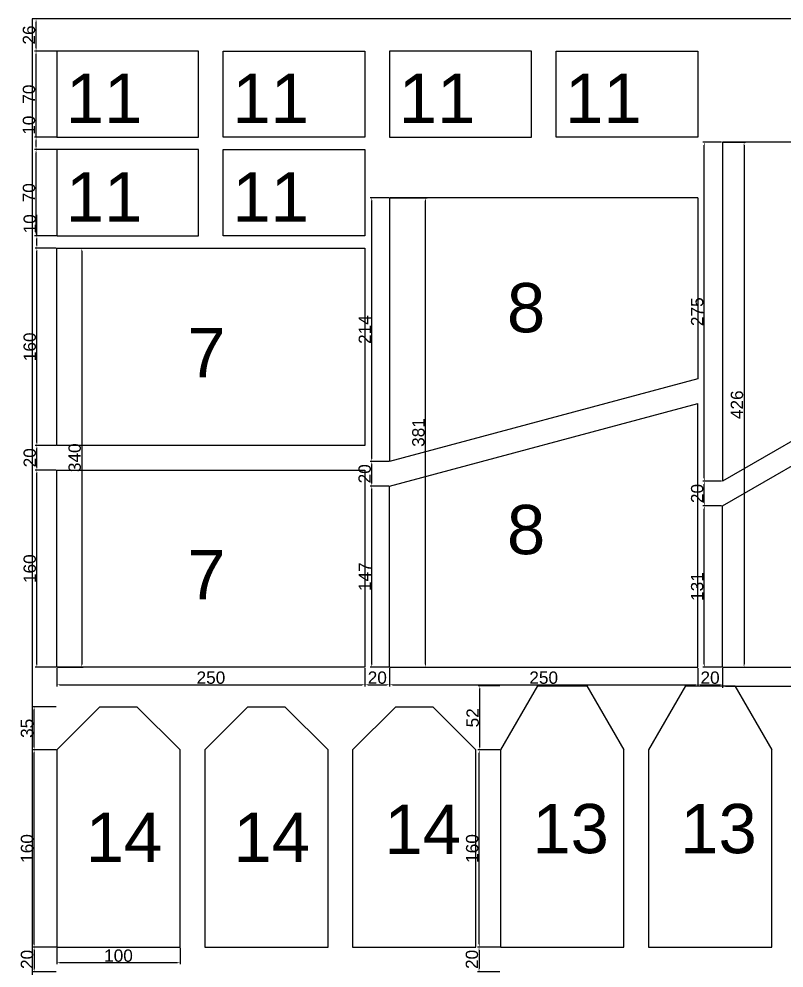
# Model space of a CAD drawing. Header units: millimetres. Extents: x 277 to 35015, y -7843 to 25622.
# Drawn here: x 3494 to 4114, y -3561 to -2791 of the extents above; entities that cross this region are included whole.
import ezdxf

# ---------------------------------------------------------------- set-up
doc = ezdxf.new("R2010")
doc.units = ezdxf.units.MM
doc.layers.add('尺寸标注', color=6, linetype='Continuous')
doc.layers.add('标号', color=4, linetype='Continuous')
doc.styles.get("Standard").update_dxf_attribs({"font": 'arial.ttf'})
doc.dimstyles.new('ISO-25-JHF', dxfattribs={"dimtxt": 10, "dimasz": 2.5, "dimexe": 1.25, "dimexo": 0.625, "dimtad": 1, "dimtxsty": 'Standard', "dimcen": 2.5, "dimadec": 0, "dimazin": 0, "dimtfac": 1, "dimtmove": 0, "dimatfit": 3, "dimfxl": 1, "dimarcsym": 0})

# ---------------------------------------------------------------- blocks, each defined once
blk = doc.blocks.new('*D409')
at = {"layer": 'Defpoints', "color": 0, "transparency": 16777216}
for p in [(3524.47, -3316.63), (3774.47, -3316.63), (3774.47, -3330.82)]:
    blk.add_point(p, dxfattribs=at)
at = {"layer": '尺寸标注', "color": 0, "lineweight": -2, "transparency": 16777216}
for p, q in [((3524.47, -3317.26), (3524.47, -3332.07)), ((3774.47, -3317.26), (3774.47, -3332.07)), ((3526.97, -3330.82), (3771.97, -3330.82))]:
    blk.add_line(p, q, dxfattribs=at)
at = {"layer": '尺寸标注', "color": 0, "transparency": 16777216}
for points in [[(3526.97, -3330.41), (3526.97, -3331.24), (3524.47, -3330.82)], [(3771.97, -3330.41), (3771.97, -3331.24), (3774.47, -3330.82)]]:
    blk.add_solid(points, dxfattribs=at)
at = {"layer": '尺寸标注', "color": 0, "transparency": 16777216, "insert": (3649.47, -3325.09), "char_height": 10, "attachment_point": 5}
blk.add_mtext('250', dxfattribs=at)
blk = doc.blocks.new('*D410')
at = {"layer": 'Defpoints', "color": 0, "transparency": 16777216}
for p in [(3508.24, -3156.63), (3524.47, -3156.63), (3524.47, -3316.63)]:
    blk.add_point(p, dxfattribs=at)
at = {"layer": '尺寸标注', "color": 0, "lineweight": -2, "transparency": 16777216}
for p, q in [((3523.85, -3156.63), (3506.99, -3156.63)), ((3508.24, -3314.13), (3508.24, -3159.13)), ((3523.85, -3316.63), (3506.99, -3316.63))]:
    blk.add_line(p, q, dxfattribs=at)
at = {"layer": '尺寸标注', "color": 0, "transparency": 16777216}
for points in [[(3507.82, -3159.13), (3508.65, -3159.13), (3508.24, -3156.63)], [(3507.82, -3314.13), (3508.65, -3314.13), (3508.24, -3316.63)]]:
    blk.add_solid(points, dxfattribs=at)
at = {"layer": '尺寸标注', "color": 0, "transparency": 16777216, "insert": (3502.51, -3236.63), "char_height": 10, "attachment_point": 5, "rotation": 90}
blk.add_mtext('160', dxfattribs=at)
blk = doc.blocks.new('*D411')
at = {"layer": 'Defpoints', "color": 0, "transparency": 16777216}
for p in [(3508.24, -3136.63), (3524.47, -3136.63), (3524.47, -3156.63)]:
    blk.add_point(p, dxfattribs=at)
at = {"layer": '尺寸标注', "color": 0, "lineweight": -2, "transparency": 16777216}
for p, q in [((3523.85, -3136.63), (3506.99, -3136.63)), ((3508.24, -3154.13), (3508.24, -3139.13)), ((3523.85, -3156.63), (3506.99, -3156.63))]:
    blk.add_line(p, q, dxfattribs=at)
at = {"layer": '尺寸标注', "color": 0, "transparency": 16777216}
for points in [[(3507.82, -3139.13), (3508.65, -3139.13), (3508.24, -3136.63)], [(3507.82, -3154.13), (3508.65, -3154.13), (3508.24, -3156.63)]]:
    blk.add_solid(points, dxfattribs=at)
at = {"layer": '尺寸标注', "color": 0, "transparency": 16777216, "insert": (3502.51, -3146.63), "char_height": 10, "attachment_point": 5, "rotation": 90}
blk.add_mtext('20', dxfattribs=at)
blk = doc.blocks.new('*D412')
at = {"layer": 'Defpoints', "color": 0, "transparency": 16777216}
for p in [(3508.24, -2976.63), (3524.47, -2976.63), (3524.47, -3136.63)]:
    blk.add_point(p, dxfattribs=at)
at = {"layer": '尺寸标注', "color": 0, "lineweight": -2, "transparency": 16777216}
for p, q in [((3523.85, -2976.63), (3506.99, -2976.63)), ((3508.24, -3134.13), (3508.24, -2979.13)), ((3523.85, -3136.63), (3506.99, -3136.63))]:
    blk.add_line(p, q, dxfattribs=at)
at = {"layer": '尺寸标注', "color": 0, "transparency": 16777216}
for points in [[(3507.82, -2979.13), (3508.65, -2979.13), (3508.24, -2976.63)], [(3507.82, -3134.13), (3508.65, -3134.13), (3508.24, -3136.63)]]:
    blk.add_solid(points, dxfattribs=at)
at = {"layer": '尺寸标注', "color": 0, "transparency": 16777216, "insert": (3502.51, -3056.63), "char_height": 10, "attachment_point": 5, "rotation": 90}
blk.add_mtext('160', dxfattribs=at)
blk = doc.blocks.new('*D413')
at = {"layer": 'Defpoints', "color": 0, "transparency": 16777216}
for p in [(3794.47, -3316.63), (4044.47, -3316.63), (4044.47, -3330.82)]:
    blk.add_point(p, dxfattribs=at)
at = {"layer": '尺寸标注', "color": 0, "lineweight": -2, "transparency": 16777216}
for p, q in [((3794.47, -3317.26), (3794.47, -3332.07)), ((4044.47, -3317.26), (4044.47, -3332.07)), ((3796.97, -3330.82), (4041.97, -3330.82))]:
    blk.add_line(p, q, dxfattribs=at)
at = {"layer": '尺寸标注', "color": 0, "transparency": 16777216}
for points in [[(3796.97, -3330.41), (3796.97, -3331.24), (3794.47, -3330.82)], [(4041.97, -3330.41), (4041.97, -3331.24), (4044.47, -3330.82)]]:
    blk.add_solid(points, dxfattribs=at)
at = {"layer": '尺寸标注', "color": 0, "transparency": 16777216, "insert": (3919.47, -3325.09), "char_height": 10, "attachment_point": 5}
blk.add_mtext('250', dxfattribs=at)
blk = doc.blocks.new('*D414')
at = {"layer": 'Defpoints', "color": 0, "transparency": 16777216}
for p in [(3779.99, -3169.63), (3794.47, -3169.63), (3794.47, -3316.63)]:
    blk.add_point(p, dxfattribs=at)
at = {"layer": '尺寸标注', "color": 0, "lineweight": -2, "transparency": 16777216}
for p, q in [((3793.85, -3169.63), (3778.74, -3169.63)), ((3779.99, -3314.13), (3779.99, -3172.13)), ((3793.85, -3316.63), (3778.74, -3316.63))]:
    blk.add_line(p, q, dxfattribs=at)
at = {"layer": '尺寸标注', "color": 0, "transparency": 16777216}
for points in [[(3779.57, -3172.13), (3780.4, -3172.13), (3779.99, -3169.63)], [(3779.57, -3314.13), (3780.4, -3314.13), (3779.99, -3316.63)]]:
    blk.add_solid(points, dxfattribs=at)
at = {"layer": '尺寸标注', "color": 0, "transparency": 16777216, "insert": (3774.34, -3243.13), "char_height": 10, "attachment_point": 5, "rotation": 90}
blk.add_mtext('147', dxfattribs=at)
blk = doc.blocks.new('*D415')
at = {"layer": 'Defpoints', "color": 0, "transparency": 16777216}
for p in [(3779.99, -3149.63), (3794.47, -3149.63), (3794.47, -3169.63)]:
    blk.add_point(p, dxfattribs=at)
at = {"layer": '尺寸标注', "color": 0, "lineweight": -2, "transparency": 16777216}
for p, q in [((3793.85, -3149.63), (3778.74, -3149.63)), ((3779.99, -3167.13), (3779.99, -3152.13)), ((3793.85, -3169.63), (3778.74, -3169.63))]:
    blk.add_line(p, q, dxfattribs=at)
at = {"layer": '尺寸标注', "color": 0, "transparency": 16777216}
for points in [[(3779.57, -3152.13), (3780.4, -3152.13), (3779.99, -3149.63)], [(3779.57, -3167.13), (3780.4, -3167.13), (3779.99, -3169.63)]]:
    blk.add_solid(points, dxfattribs=at)
at = {"layer": '尺寸标注', "color": 0, "transparency": 16777216, "insert": (3774.26, -3159.63), "char_height": 10, "attachment_point": 5, "rotation": 90}
blk.add_mtext('20', dxfattribs=at)
blk = doc.blocks.new('*D416')
at = {"layer": 'Defpoints', "color": 0, "transparency": 16777216}
for p in [(3779.99, -2935.63), (3794.47, -2935.63), (3794.47, -3149.63)]:
    blk.add_point(p, dxfattribs=at)
at = {"layer": '尺寸标注', "color": 0, "lineweight": -2, "transparency": 16777216}
for p, q in [((3793.85, -2935.63), (3778.74, -2935.63)), ((3779.99, -3147.13), (3779.99, -2938.13)), ((3793.85, -3149.63), (3778.74, -3149.63))]:
    blk.add_line(p, q, dxfattribs=at)
at = {"layer": '尺寸标注', "color": 0, "transparency": 16777216}
for points in [[(3779.57, -2938.13), (3780.4, -2938.13), (3779.99, -2935.63)], [(3779.57, -3147.13), (3780.4, -3147.13), (3779.99, -3149.63)]]:
    blk.add_solid(points, dxfattribs=at)
at = {"layer": '尺寸标注', "color": 0, "transparency": 16777216, "insert": (3774.34, -3042.63), "char_height": 10, "attachment_point": 5, "rotation": 90}
blk.add_mtext('214', dxfattribs=at)
blk = doc.blocks.new('*D417')
at = {"layer": 'Defpoints', "color": 0, "transparency": 16777216}
for p in [(4064.47, -3316.63), (4314.47, -3316.63), (4064.47, -3332.07)]:
    blk.add_point(p, dxfattribs=at)
at = {"layer": '尺寸标注', "color": 0, "lineweight": -2, "transparency": 16777216}
for p, q in [((4064.47, -3317.26), (4064.47, -3333.32)), ((4314.47, -3317.26), (4314.47, -3333.32)), ((4311.97, -3332.07), (4066.97, -3332.07))]:
    blk.add_line(p, q, dxfattribs=at)
at = {"layer": '尺寸标注', "color": 0, "transparency": 16777216}
for points in [[(4066.97, -3331.66), (4066.97, -3332.49), (4064.47, -3332.07)], [(4311.97, -3331.66), (4311.97, -3332.49), (4314.47, -3332.07)]]:
    blk.add_solid(points, dxfattribs=at)
at = {"layer": '尺寸标注', "color": 0, "transparency": 16777216, "insert": (4189.47, -3326.34), "char_height": 10, "attachment_point": 5}
blk.add_mtext('250', dxfattribs=at)
blk = doc.blocks.new('*D418')
at = {"layer": 'Defpoints', "color": 0, "transparency": 16777216}
for p in [(4049.78, -3185.63), (4064.47, -3185.63), (4064.47, -3316.63)]:
    blk.add_point(p, dxfattribs=at)
at = {"layer": '尺寸标注', "color": 0, "lineweight": -2, "transparency": 16777216}
for p, q in [((4063.85, -3185.63), (4048.53, -3185.63)), ((4049.78, -3314.13), (4049.78, -3188.13)), ((4063.85, -3316.63), (4048.53, -3316.63))]:
    blk.add_line(p, q, dxfattribs=at)
at = {"layer": '尺寸标注', "color": 0, "transparency": 16777216}
for points in [[(4049.36, -3188.13), (4050.2, -3188.13), (4049.78, -3185.63)], [(4049.36, -3314.13), (4050.2, -3314.13), (4049.78, -3316.63)]]:
    blk.add_solid(points, dxfattribs=at)
at = {"layer": '尺寸标注', "color": 0, "transparency": 16777216, "insert": (4044.05, -3251.13), "char_height": 10, "attachment_point": 5, "rotation": 90}
blk.add_mtext('131', dxfattribs=at)
blk = doc.blocks.new('*D419')
at = {"layer": 'Defpoints', "color": 0, "transparency": 16777216}
for p in [(4049.78, -3165.63), (4064.47, -3165.63), (4064.47, -3185.63)]:
    blk.add_point(p, dxfattribs=at)
at = {"layer": '尺寸标注', "color": 0, "lineweight": -2, "transparency": 16777216}
for p, q in [((4063.85, -3165.63), (4048.53, -3165.63)), ((4049.78, -3183.13), (4049.78, -3168.13)), ((4063.85, -3185.63), (4048.53, -3185.63))]:
    blk.add_line(p, q, dxfattribs=at)
at = {"layer": '尺寸标注', "color": 0, "transparency": 16777216}
for points in [[(4049.36, -3168.13), (4050.2, -3168.13), (4049.78, -3165.63)], [(4049.36, -3183.13), (4050.2, -3183.13), (4049.78, -3185.63)]]:
    blk.add_solid(points, dxfattribs=at)
at = {"layer": '尺寸标注', "color": 0, "transparency": 16777216, "insert": (4044.05, -3175.63), "char_height": 10, "attachment_point": 5, "rotation": 90}
blk.add_mtext('20', dxfattribs=at)
blk = doc.blocks.new('*D420')
at = {"layer": 'Defpoints', "color": 0, "transparency": 16777216}
for p in [(4049.78, -2890.63), (4064.47, -2890.63), (4064.47, -3165.63)]:
    blk.add_point(p, dxfattribs=at)
at = {"layer": '尺寸标注', "color": 0, "lineweight": -2, "transparency": 16777216}
for p, q in [((4063.85, -2890.63), (4048.53, -2890.63)), ((4049.78, -3163.13), (4049.78, -2893.13)), ((4063.85, -3165.63), (4048.53, -3165.63))]:
    blk.add_line(p, q, dxfattribs=at)
at = {"layer": '尺寸标注', "color": 0, "transparency": 16777216}
for points in [[(4049.36, -2893.13), (4050.2, -2893.13), (4049.78, -2890.63)], [(4049.36, -3163.13), (4050.2, -3163.13), (4049.78, -3165.63)]]:
    blk.add_solid(points, dxfattribs=at)
at = {"layer": '尺寸标注', "color": 0, "transparency": 16777216, "insert": (4044.05, -3028.13), "char_height": 10, "attachment_point": 5, "rotation": 90}
blk.add_mtext('275', dxfattribs=at)
blk = doc.blocks.new('*D425')
at = {"layer": 'Defpoints', "color": 0, "transparency": 16777216}
for p in [(3524.47, -3543.63), (3624.47, -3543.63), (3524.47, -3556.33)]:
    blk.add_point(p, dxfattribs=at)
at = {"layer": '尺寸标注', "color": 0, "lineweight": -2, "transparency": 16777216}
for p, q in [((3524.47, -3544.26), (3524.47, -3557.58)), ((3624.47, -3544.26), (3624.47, -3557.58)), ((3621.97, -3556.33), (3526.97, -3556.33))]:
    blk.add_line(p, q, dxfattribs=at)
at = {"layer": '尺寸标注', "color": 0, "transparency": 16777216}
for points in [[(3526.97, -3555.92), (3526.97, -3556.75), (3524.47, -3556.33)], [(3621.97, -3555.92), (3621.97, -3556.75), (3624.47, -3556.33)]]:
    blk.add_solid(points, dxfattribs=at)
at = {"layer": '尺寸标注', "color": 0, "transparency": 16777216, "insert": (3574.47, -3550.6), "char_height": 10, "attachment_point": 5}
blk.add_mtext('100', dxfattribs=at)
blk = doc.blocks.new('*D426')
at = {"layer": 'Defpoints', "color": 0, "transparency": 16777216}
for p in [(3506.03, -3383.63), (3524.47, -3383.63), (3524.47, -3543.63)]:
    blk.add_point(p, dxfattribs=at)
at = {"layer": '尺寸标注', "color": 0, "lineweight": -2, "transparency": 16777216}
for p, q in [((3523.85, -3383.63), (3504.78, -3383.63)), ((3506.03, -3541.13), (3506.03, -3386.13)), ((3523.85, -3543.63), (3504.78, -3543.63))]:
    blk.add_line(p, q, dxfattribs=at)
at = {"layer": '尺寸标注', "color": 0, "transparency": 16777216}
for points in [[(3505.62, -3386.13), (3506.45, -3386.13), (3506.03, -3383.63)], [(3505.62, -3541.13), (3506.45, -3541.13), (3506.03, -3543.63)]]:
    blk.add_solid(points, dxfattribs=at)
at = {"layer": '尺寸标注', "color": 0, "transparency": 16777216, "insert": (3500.3, -3463.63), "char_height": 10, "attachment_point": 5, "rotation": 90}
blk.add_mtext('160', dxfattribs=at)
blk = doc.blocks.new('*D372')
at = {"layer": 'Defpoints', "color": 0, "transparency": 16777216}
for p in [(3506.03, -3348.63), (3524.47, -3348.63), (3524.47, -3383.63)]:
    blk.add_point(p, dxfattribs=at)
at = {"layer": '尺寸标注', "color": 0, "lineweight": -2, "transparency": 16777216}
for p, q in [((3523.85, -3348.63), (3504.78, -3348.63)), ((3506.03, -3381.13), (3506.03, -3351.13)), ((3523.85, -3383.63), (3504.78, -3383.63))]:
    blk.add_line(p, q, dxfattribs=at)
at = {"layer": '尺寸标注', "color": 0, "transparency": 16777216}
for points in [[(3505.62, -3351.13), (3506.45, -3351.13), (3506.03, -3348.63)], [(3505.62, -3381.13), (3506.45, -3381.13), (3506.03, -3383.63)]]:
    blk.add_solid(points, dxfattribs=at)
at = {"layer": '尺寸标注', "color": 0, "transparency": 16777216, "insert": (3500.3, -3366.13), "char_height": 10, "attachment_point": 5, "rotation": 90}
blk.add_mtext('35', dxfattribs=at)
blk = doc.blocks.new('*D427')
at = {"layer": 'Defpoints', "color": 0, "transparency": 16777216}
for p in [(3867.22, -3383.63), (3884.47, -3383.63), (3884.47, -3543.63)]:
    blk.add_point(p, dxfattribs=at)
at = {"layer": '尺寸标注', "color": 0, "lineweight": -2, "transparency": 16777216}
for p, q in [((3883.85, -3383.63), (3865.97, -3383.63)), ((3867.22, -3541.13), (3867.22, -3386.13)), ((3883.85, -3543.63), (3865.97, -3543.63))]:
    blk.add_line(p, q, dxfattribs=at)
at = {"layer": '尺寸标注', "color": 0, "transparency": 16777216}
for points in [[(3866.8, -3386.13), (3867.63, -3386.13), (3867.22, -3383.63)], [(3866.8, -3541.13), (3867.63, -3541.13), (3867.22, -3543.63)]]:
    blk.add_solid(points, dxfattribs=at)
at = {"layer": '尺寸标注', "color": 0, "transparency": 16777216, "insert": (3861.49, -3463.63), "char_height": 10, "attachment_point": 5, "rotation": 90}
blk.add_mtext('160', dxfattribs=at)
blk = doc.blocks.new('*D373')
at = {"layer": 'Defpoints', "color": 0, "transparency": 16777216}
for p in [(3867.63, -3331.63), (3884.47, -3331.63), (3884.47, -3383.63)]:
    blk.add_point(p, dxfattribs=at)
at = {"layer": '尺寸标注', "color": 0, "lineweight": -2, "transparency": 16777216}
for p, q in [((3883.85, -3331.63), (3866.38, -3331.63)), ((3867.63, -3381.13), (3867.63, -3334.13)), ((3883.85, -3383.63), (3866.38, -3383.63))]:
    blk.add_line(p, q, dxfattribs=at)
at = {"layer": '尺寸标注', "color": 0, "transparency": 16777216}
for points in [[(3867.22, -3334.13), (3868.05, -3334.13), (3867.63, -3331.63)], [(3867.22, -3381.13), (3868.05, -3381.13), (3867.63, -3383.63)]]:
    blk.add_solid(points, dxfattribs=at)
at = {"layer": '尺寸标注', "color": 0, "transparency": 16777216, "insert": (3861.9, -3357.63), "char_height": 10, "attachment_point": 5, "rotation": 90}
blk.add_mtext('52', dxfattribs=at)
blk = doc.blocks.new('*D381')
at = {"layer": 'Defpoints', "color": 0, "transparency": 16777216}
for p in [(3524.47, -3543.63), (3506.03, -3563.63), (3524.47, -3563.63)]:
    blk.add_point(p, dxfattribs=at)
at = {"layer": '尺寸标注', "color": 0, "lineweight": -2, "transparency": 16777216}
for p, q in [((3523.85, -3543.63), (3504.78, -3543.63)), ((3506.03, -3546.13), (3506.03, -3561.13)), ((3523.85, -3563.63), (3504.78, -3563.63))]:
    blk.add_line(p, q, dxfattribs=at)
at = {"layer": '尺寸标注', "color": 0, "transparency": 16777216}
for points in [[(3505.62, -3546.13), (3506.45, -3546.13), (3506.03, -3543.63)], [(3505.62, -3561.13), (3506.45, -3561.13), (3506.03, -3563.63)]]:
    blk.add_solid(points, dxfattribs=at)
at = {"layer": '尺寸标注', "color": 0, "transparency": 16777216, "insert": (3500.3, -3553.63), "char_height": 10, "attachment_point": 5, "rotation": 90}
blk.add_mtext('20', dxfattribs=at)
blk = doc.blocks.new('*D382')
at = {"layer": 'Defpoints', "color": 0, "transparency": 16777216}
for p in [(3884.47, -3543.63), (3867.01, -3563.63), (3884.47, -3563.63)]:
    blk.add_point(p, dxfattribs=at)
at = {"layer": '尺寸标注', "color": 0, "lineweight": -2, "transparency": 16777216}
for p, q in [((3883.85, -3543.63), (3865.76, -3543.63)), ((3867.01, -3546.13), (3867.01, -3561.13)), ((3883.85, -3563.63), (3865.76, -3563.63))]:
    blk.add_line(p, q, dxfattribs=at)
at = {"layer": '尺寸标注', "color": 0, "transparency": 16777216}
for points in [[(3866.59, -3546.13), (3867.43, -3546.13), (3867.01, -3543.63)], [(3866.59, -3561.13), (3867.43, -3561.13), (3867.01, -3563.63)]]:
    blk.add_solid(points, dxfattribs=at)
at = {"layer": '尺寸标注', "color": 0, "transparency": 16777216, "insert": (3861.28, -3553.63), "char_height": 10, "attachment_point": 5, "rotation": 90}
blk.add_mtext('20', dxfattribs=at)
blk = doc.blocks.new('*D355')
at = {"layer": 'Defpoints', "color": 0, "transparency": 16777216}
for p in [(3774.47, -3316.63), (3794.47, -3316.63), (3794.47, -3330.82)]:
    blk.add_point(p, dxfattribs=at)
at = {"layer": '尺寸标注', "color": 0, "lineweight": -2, "transparency": 16777216}
for p, q in [((3774.47, -3317.26), (3774.47, -3332.07)), ((3794.47, -3317.26), (3794.47, -3332.07)), ((3776.97, -3330.82), (3791.97, -3330.82))]:
    blk.add_line(p, q, dxfattribs=at)
at = {"layer": '尺寸标注', "color": 0, "transparency": 16777216}
for points in [[(3776.97, -3330.41), (3776.97, -3331.24), (3774.47, -3330.82)], [(3791.97, -3330.41), (3791.97, -3331.24), (3794.47, -3330.82)]]:
    blk.add_solid(points, dxfattribs=at)
at = {"layer": '尺寸标注', "color": 0, "transparency": 16777216, "insert": (3784.47, -3325.09), "char_height": 10, "attachment_point": 5}
blk.add_mtext('20', dxfattribs=at)
blk = doc.blocks.new('*D356')
at = {"layer": 'Defpoints', "color": 0, "transparency": 16777216}
for p in [(4044.47, -3316.63), (4064.47, -3316.63), (4064.47, -3330.82)]:
    blk.add_point(p, dxfattribs=at)
at = {"layer": '尺寸标注', "color": 0, "lineweight": -2, "transparency": 16777216}
for p, q in [((4044.47, -3317.26), (4044.47, -3332.07)), ((4064.47, -3317.26), (4064.47, -3332.07)), ((4046.97, -3330.82), (4061.97, -3330.82))]:
    blk.add_line(p, q, dxfattribs=at)
at = {"layer": '尺寸标注', "color": 0, "transparency": 16777216}
for points in [[(4046.97, -3330.41), (4046.97, -3331.24), (4044.47, -3330.82)], [(4061.97, -3330.41), (4061.97, -3331.24), (4064.47, -3330.82)]]:
    blk.add_solid(points, dxfattribs=at)
at = {"layer": '尺寸标注', "color": 0, "transparency": 16777216, "insert": (4054.47, -3325.09), "char_height": 10, "attachment_point": 5}
blk.add_mtext('20', dxfattribs=at)
blk = doc.blocks.new('*D359')
at = {"layer": 'Defpoints', "color": 0, "transparency": 16777216}
for p in [(4064.47, -2890.63), (4064.47, -3316.63), (4082.04, -3316.63)]:
    blk.add_point(p, dxfattribs=at)
at = {"layer": '尺寸标注', "color": 0, "lineweight": -2, "transparency": 16777216}
for p, q in [((4065.1, -2890.63), (4083.29, -2890.63)), ((4082.04, -2893.13), (4082.04, -3314.13)), ((4065.1, -3316.63), (4083.29, -3316.63))]:
    blk.add_line(p, q, dxfattribs=at)
at = {"layer": '尺寸标注', "color": 0, "transparency": 16777216}
for points in [[(4081.63, -2893.13), (4082.46, -2893.13), (4082.04, -2890.63)], [(4081.63, -3314.13), (4082.46, -3314.13), (4082.04, -3316.63)]]:
    blk.add_solid(points, dxfattribs=at)
at = {"layer": '尺寸标注', "color": 0, "transparency": 16777216, "insert": (4076.31, -3103.63), "char_height": 10, "attachment_point": 5, "rotation": 90}
blk.add_mtext('426', dxfattribs=at)
blk = doc.blocks.new('*D360')
at = {"layer": 'Defpoints', "color": 0, "transparency": 16777216}
for p in [(3794.47, -2935.63), (3823.59, -2935.63), (3794.47, -3316.63)]:
    blk.add_point(p, dxfattribs=at)
at = {"layer": '尺寸标注', "color": 0, "lineweight": -2, "transparency": 16777216}
for p, q in [((3795.1, -2935.63), (3824.84, -2935.63)), ((3823.59, -3314.13), (3823.59, -2938.13)), ((3795.1, -3316.63), (3824.84, -3316.63))]:
    blk.add_line(p, q, dxfattribs=at)
at = {"layer": '尺寸标注', "color": 0, "transparency": 16777216}
for points in [[(3823.17, -2938.13), (3824, -2938.13), (3823.59, -2935.63)], [(3823.17, -3314.13), (3824, -3314.13), (3823.59, -3316.63)]]:
    blk.add_solid(points, dxfattribs=at)
at = {"layer": '尺寸标注', "color": 0, "transparency": 16777216, "insert": (3817.85, -3126.13), "char_height": 10, "attachment_point": 5, "rotation": 90}
blk.add_mtext('381', dxfattribs=at)
blk = doc.blocks.new('*D361')
at = {"layer": 'Defpoints', "color": 0, "transparency": 16777216}
for p in [(3524.47, -2976.63), (3524.47, -3316.63), (3544.7, -3316.63)]:
    blk.add_point(p, dxfattribs=at)
at = {"layer": '尺寸标注', "color": 0, "lineweight": -2, "transparency": 16777216}
for p, q in [((3525.1, -2976.63), (3545.95, -2976.63)), ((3544.7, -2979.13), (3544.7, -3314.13)), ((3525.1, -3316.63), (3545.95, -3316.63))]:
    blk.add_line(p, q, dxfattribs=at)
at = {"layer": '尺寸标注', "color": 0, "transparency": 16777216}
for points in [[(3544.29, -2979.13), (3545.12, -2979.13), (3544.7, -2976.63)], [(3544.29, -3314.13), (3545.12, -3314.13), (3544.7, -3316.63)]]:
    blk.add_solid(points, dxfattribs=at)
at = {"layer": '尺寸标注', "color": 0, "transparency": 16777216, "insert": (3538.97, -3146.63), "char_height": 10, "attachment_point": 5, "rotation": 90}
blk.add_mtext('340', dxfattribs=at)
blk = doc.blocks.new('*D387')
at = {"layer": 'Defpoints', "color": 0, "transparency": 16777216}
for p in [(3508.24, -2966.63), (3524.47, -2966.63), (3524.47, -2976.63)]:
    blk.add_point(p, dxfattribs=at)
at = {"layer": '尺寸标注', "color": 0, "lineweight": -2, "transparency": 16777216}
for p, q in [((3508.24, -2966.63), (3508.24, -2949.53)), ((3523.85, -2966.63), (3506.99, -2966.63)), ((3508.24, -2974.13), (3508.24, -2969.13)), ((3523.85, -2976.63), (3506.99, -2976.63))]:
    blk.add_line(p, q, dxfattribs=at)
at = {"layer": '尺寸标注', "color": 0, "transparency": 16777216}
for points in [[(3507.82, -2969.13), (3508.65, -2969.13), (3508.24, -2966.63)], [(3507.82, -2974.13), (3508.65, -2974.13), (3508.24, -2976.63)]]:
    blk.add_solid(points, dxfattribs=at)
at = {"layer": '尺寸标注', "color": 0, "transparency": 16777216, "insert": (3502.51, -2956.83), "char_height": 10, "attachment_point": 5, "rotation": 90}
blk.add_mtext('10', dxfattribs=at)
blk = doc.blocks.new('*D388')
at = {"layer": 'Defpoints', "color": 0, "transparency": 16777216}
for p in [(3507.61, -2896.63), (3524.47, -2896.63), (3524.47, -2966.63)]:
    blk.add_point(p, dxfattribs=at)
at = {"layer": '尺寸标注', "color": 0, "lineweight": -2, "transparency": 16777216}
for p, q in [((3523.85, -2896.63), (3506.36, -2896.63)), ((3507.61, -2964.13), (3507.61, -2899.13)), ((3523.85, -2966.63), (3506.36, -2966.63))]:
    blk.add_line(p, q, dxfattribs=at)
at = {"layer": '尺寸标注', "color": 0, "transparency": 16777216}
for points in [[(3507.19, -2899.13), (3508.03, -2899.13), (3507.61, -2896.63)], [(3507.19, -2964.13), (3508.03, -2964.13), (3507.61, -2966.63)]]:
    blk.add_solid(points, dxfattribs=at)
at = {"layer": '尺寸标注', "color": 0, "transparency": 16777216, "insert": (3501.88, -2931.63), "char_height": 10, "attachment_point": 5, "rotation": 90}
blk.add_mtext('70', dxfattribs=at)
blk = doc.blocks.new('*D389')
at = {"layer": 'Defpoints', "color": 0, "transparency": 16777216}
for p in [(3507.61, -2886.63), (3525.34, -2886.63), (3525.34, -2896.63)]:
    blk.add_point(p, dxfattribs=at)
at = {"layer": '尺寸标注', "color": 0, "lineweight": -2, "transparency": 16777216}
for p, q in [((3507.61, -2886.63), (3507.61, -2869.53)), ((3524.72, -2886.63), (3506.36, -2886.63)), ((3507.61, -2894.13), (3507.61, -2889.13)), ((3524.72, -2896.63), (3506.36, -2896.63))]:
    blk.add_line(p, q, dxfattribs=at)
at = {"layer": '尺寸标注', "color": 0, "transparency": 16777216}
for points in [[(3507.19, -2889.13), (3508.03, -2889.13), (3507.61, -2886.63)], [(3507.19, -2894.13), (3508.03, -2894.13), (3507.61, -2896.63)]]:
    blk.add_solid(points, dxfattribs=at)
at = {"layer": '尺寸标注', "color": 0, "transparency": 16777216, "insert": (3501.88, -2876.83), "char_height": 10, "attachment_point": 5, "rotation": 90}
blk.add_mtext('10', dxfattribs=at)
blk = doc.blocks.new('*D364')
at = {"layer": 'Defpoints', "color": 0, "transparency": 16777216}
for p in [(3507.61, -2816.63), (3525.34, -2816.63), (3525.34, -2886.63)]:
    blk.add_point(p, dxfattribs=at)
at = {"layer": '尺寸标注', "color": 0, "lineweight": -2, "transparency": 16777216}
for p, q in [((3524.72, -2816.63), (3506.36, -2816.63)), ((3507.61, -2884.13), (3507.61, -2819.13)), ((3524.72, -2886.63), (3506.36, -2886.63))]:
    blk.add_line(p, q, dxfattribs=at)
at = {"layer": '尺寸标注', "color": 0, "transparency": 16777216}
for points in [[(3507.19, -2819.13), (3508.03, -2819.13), (3507.61, -2816.63)], [(3507.19, -2884.13), (3508.03, -2884.13), (3507.61, -2886.63)]]:
    blk.add_solid(points, dxfattribs=at)
at = {"layer": '尺寸标注', "color": 0, "transparency": 16777216, "insert": (3501.88, -2851.63), "char_height": 10, "attachment_point": 5, "rotation": 90}
blk.add_mtext('70', dxfattribs=at)
blk = doc.blocks.new('*D390')
at = {"layer": 'Defpoints', "color": 0, "transparency": 16777216}
for p in [(3507.61, -2790.63), (3525.34, -2790.63), (3525.34, -2816.63)]:
    blk.add_point(p, dxfattribs=at)
at = {"layer": '尺寸标注', "color": 0, "lineweight": -2, "transparency": 16777216}
for p, q in [((3524.72, -2790.63), (3506.36, -2790.63)), ((3507.61, -2814.13), (3507.61, -2793.13)), ((3524.72, -2816.63), (3506.36, -2816.63))]:
    blk.add_line(p, q, dxfattribs=at)
at = {"layer": '尺寸标注', "color": 0, "transparency": 16777216}
for points in [[(3507.19, -2793.13), (3508.03, -2793.13), (3507.61, -2790.63)], [(3507.19, -2814.13), (3508.03, -2814.13), (3507.61, -2816.63)]]:
    blk.add_solid(points, dxfattribs=at)
at = {"layer": '尺寸标注', "color": 0, "transparency": 16777216, "insert": (3501.88, -2803.63), "char_height": 10, "attachment_point": 5, "rotation": 90}
blk.add_mtext('26', dxfattribs=at)

msp = doc.modelspace()

# ---------------------------------------------------------------- linework, layer by layer
for p, q in [((3504.473, -2790.632), (3504.473, -3790.632)), ((4604.473, -2790.632), (3504.473, -2790.632)), ((3524.473, -2816.632), (3524.473, -2886.632)), ((3639.473, -2816.632), (3524.473, -2816.632)), ((3639.473, -2886.632), (3639.473, -2816.632)), ((3659.473, -2886.632), (3659.473, -2816.632)), ((3659.473, -2816.632), (3774.473, -2816.632)), ((3774.473, -2816.632), (3774.473, -2886.632)), ((3794.473, -2816.632), (3794.473, -2886.632)), ((3909.473, -2816.632), (3794.473, -2816.632)), ((3909.473, -2886.632), (3909.473, -2816.632)), ((3929.473, -2886.632), (3929.473, -2816.632)), ((3929.473, -2816.632), (4044.473, -2816.632)), ((4044.473, -2816.632), (4044.473, -2886.632)), ((3524.473, -2886.632), (3639.473, -2886.632)), ((3774.473, -2886.632), (3659.473, -2886.632)), ((3794.473, -2886.632), (3909.473, -2886.632)), ((4044.473, -2886.632), (3929.473, -2886.632)), ((4314.473, -2890.632), (4064.473, -2890.632)), ((4064.473, -2890.632), (4064.473, -3165.632)), ((3524.473, -2896.632), (3524.473, -2966.632)), ((3639.473, -2896.632), (3524.473, -2896.632)), ((3639.473, -2966.632), (3639.473, -2896.632)), ((3659.473, -2966.632), (3659.473, -2896.632)), ((3659.473, -2896.632), (3774.473, -2896.632)), ((3774.473, -2896.632), (3774.473, -2966.632)), ((4044.473, -2935.632), (3794.473, -2935.632)), ((3794.473, -2935.632), (3794.473, -3149.632)), ((4044.473, -2935.632), (4044.473, -3082.632)), ((3524.473, -2966.632), (3639.473, -2966.632)), ((3774.473, -2966.632), (3659.473, -2966.632)), ((3524.473, -2976.632), (3774.473, -2976.632)), ((3524.473, -3136.632), (3524.473, -2976.632)), ((3774.473, -2976.632), (3774.473, -3136.632)), ((4314.473, -3021.632), (4064.473, -3165.632)), ((4064.473, -3185.632), (4314.473, -3041.632)), ((4044.473, -3082.632), (3794.473, -3149.632)), ((3794.473, -3169.632), (4044.473, -3102.632)), ((4044.473, -3316.632), (4044.473, -3102.632)), ((3774.473, -3136.632), (3524.473, -3136.632)), ((3524.473, -3156.632), (3774.473, -3156.632)), ((3524.473, -3316.632), (3524.473, -3156.632)), ((3774.473, -3156.632), (3774.473, -3316.632)), ((3794.473, -3316.632), (3794.473, -3169.632)), ((4064.473, -3316.632), (4064.473, -3185.632)), ((3774.473, -3316.632), (3524.473, -3316.632)), ((3794.473, -3316.632), (4044.473, -3316.632)), ((4064.473, -3316.632), (4314.473, -3316.632)), ((3914.473, -3331.632), (3884.473, -3383.632)), ((3914.473, -3331.632), (3954.473, -3331.632)), ((3954.473, -3331.632), (3984.473, -3383.632)), ((4034.473, -3331.632), (4004.473, -3383.632)), ((4034.473, -3331.632), (4074.473, -3331.632)), ((4074.473, -3331.632), (4104.473, -3383.632)), ((3559.473, -3348.632), (3524.473, -3383.632)), ((3559.473, -3348.632), (3589.473, -3348.632)), ((3589.473, -3348.632), (3624.473, -3383.632)), ((3679.473, -3348.632), (3644.473, -3383.632)), ((3679.473, -3348.632), (3709.473, -3348.632)), ((3709.473, -3348.632), (3744.473, -3383.632)), ((3799.473, -3348.632), (3764.473, -3383.632)), ((3799.473, -3348.632), (3829.473, -3348.632)), ((3829.473, -3348.632), (3864.473, -3383.632)), ((3524.473, -3383.632), (3524.473, -3543.632)), ((3624.473, -3543.632), (3624.473, -3383.632)), ((3644.473, -3383.632), (3644.473, -3543.632)), ((3744.473, -3543.632), (3744.473, -3383.632)), ((3764.473, -3383.632), (3764.473, -3543.632)), ((3864.473, -3543.632), (3864.473, -3383.632)), ((3884.473, -3383.632), (3884.473, -3543.632)), ((3984.473, -3543.632), (3984.473, -3383.632)), ((4004.473, -3383.632), (4004.473, -3543.632)), ((4104.473, -3543.632), (4104.473, -3383.632)), ((3524.473, -3543.632), (3624.473, -3543.632)), ((3644.473, -3543.632), (3744.473, -3543.632)), ((3764.473, -3543.632), (3864.473, -3543.632)), ((3884.473, -3543.632), (3984.473, -3543.632)), ((4004.473, -3543.632), (4104.473, -3543.632))]:
    msp.add_line(p, q)

# ---------------------------------------------------------------- texts
at = {"layer": '标号', "char_height": 40, "attachment_point": 7}
for s, insert in [('11 ', (3531.8, -2874.98)), ('11 ', (3666.8, -2874.98)), ('11 ', (3801.8, -2874.98)), ('11 ', (3936.8, -2874.98)), ('11 ', (3531.8, -2954.98)), ('11 ', (3666.8, -2954.98)), ('8 ', (3889.666, -3045.423)), ('7 ', (3630.311, -3081.376)), ('8 ', (3889.666, -3225.423)), ('7 ', (3630.311, -3261.376)), ('14 ', (3790.253, -3468.023)), ('13 ', (3910.253, -3468.023)), ('13 ', (4030.253, -3468.023)), ('14 ', (3547.799, -3474.489)), ('14 ', (3667.799, -3474.489))]:
    msp.add_mtext_dynamic_manual_height_columns(s, width=70.10425, gutter_width=12.5, heights=[0], dxfattribs=dict(at, insert=insert))

# ---------------------------------------------------------------- dimensions: what is measured, and where the dimension line sits
at = {"layer": '尺寸标注'}
for p1, p2, distance, picture, middle in [((3525.344, -2816.632), (3525.344, -2790.632), 17.732, '*D390', (3501.881, -2803.632)), ((3525.344, -2886.632), (3525.344, -2816.632), 17.732, '*D364', (3501.881, -2851.632)), ((3525.344, -2896.632), (3525.344, -2886.632), 17.732, '*D389', (3501.881, -2876.832)), ((4064.473, -3165.632), (4064.473, -2890.632), 14.693, '*D420', (4044.049, -3028.132)), ((4064.473, -2890.632), (4064.473, -3316.632), 17.57, '*D359', (4076.312, -3103.632)), ((3524.473, -2966.632), (3524.473, -2896.632), 16.861, '*D388', (3501.881, -2931.632)), ((3794.473, -3149.632), (3794.473, -2935.632), 14.486, '*D416', (3774.341, -3042.632)), ((3794.473, -3316.632), (3794.473, -2935.632), -29.114, '*D360', (3817.852, -3126.132)), ((3524.473, -2976.632), (3524.473, -2966.632), 16.236, '*D387', (3502.506, -2956.832)), ((3524.473, -3136.632), (3524.473, -2976.632), 16.236, '*D412', (3502.506, -3056.632)), ((3524.473, -2976.632), (3524.473, -3316.632), 20.23, '*D361', (3538.968, -3146.632)), ((3524.473, -3156.632), (3524.473, -3136.632), 16.236, '*D411', (3502.506, -3146.632)), ((3524.473, -3316.632), (3524.473, -3156.632), 16.236, '*D410', (3502.506, -3236.632)), ((3794.473, -3169.632), (3794.473, -3149.632), 14.486, '*D415', (3774.256, -3159.632)), ((3794.473, -3316.632), (3794.473, -3169.632), 14.486, '*D414', (3774.341, -3243.132)), ((4064.473, -3185.632), (4064.473, -3165.632), 14.693, '*D419', (4044.049, -3175.632)), ((4064.473, -3316.632), (4064.473, -3185.632), 14.693, '*D418', (4044.046, -3251.132)), ((3524.473, -3316.632), (3774.473, -3316.632), -14.193, '*D409', (3649.473, -3325.094)), ((3774.473, -3316.632), (3794.473, -3316.632), -14.193, '*D355', (3784.473, -3325.094)), ((3794.473, -3316.632), (4044.473, -3316.632), -14.193, '*D413', (3919.473, -3325.094)), ((4044.473, -3316.632), (4064.473, -3316.632), -14.193, '*D356', (4054.473, -3325.094)), ((4314.473, -3316.632), (4064.473, -3316.632), 15.443, '*D417', (4189.473, -3326.344)), ((3884.473, -3383.632), (3884.473, -3331.632), 16.838, '*D373', (3861.904, -3357.632)), ((3524.473, -3383.632), (3524.473, -3348.632), 18.44, '*D372', (3500.298, -3366.132)), ((3524.473, -3543.632), (3524.473, -3383.632), 18.44, '*D426', (3500.302, -3463.632)), ((3884.473, -3543.632), (3884.473, -3383.632), 17.255, '*D427', (3861.487, -3463.632)), ((3524.473, -3543.632), (3524.473, -3563.632), -18.44, '*D381', (3500.302, -3553.632)), ((3884.473, -3543.632), (3884.473, -3563.632), -17.463, '*D382', (3861.279, -3553.632))]:
    dim = msp.add_aligned_dim(p1=p1, p2=p2, distance=distance, dimstyle='ISO-25-JHF', dxfattribs=at)
    dim.commit()
    dim.dimension.update_dxf_attribs({"geometry": picture, "text_midpoint": middle})
dim = msp.add_linear_dim(base=(3524.473, -3556.333), p1=(3624.473, -3543.632), p2=(3524.473, -3543.632), angle=180, dimstyle='ISO-25-JHF', dxfattribs=at)
dim.commit()
dim.dimension.update_dxf_attribs({"geometry": '*D425', "text_midpoint": (3574.473, -3556.333), "dimtype": 161})

doc.saveas('drawing.dxf')
